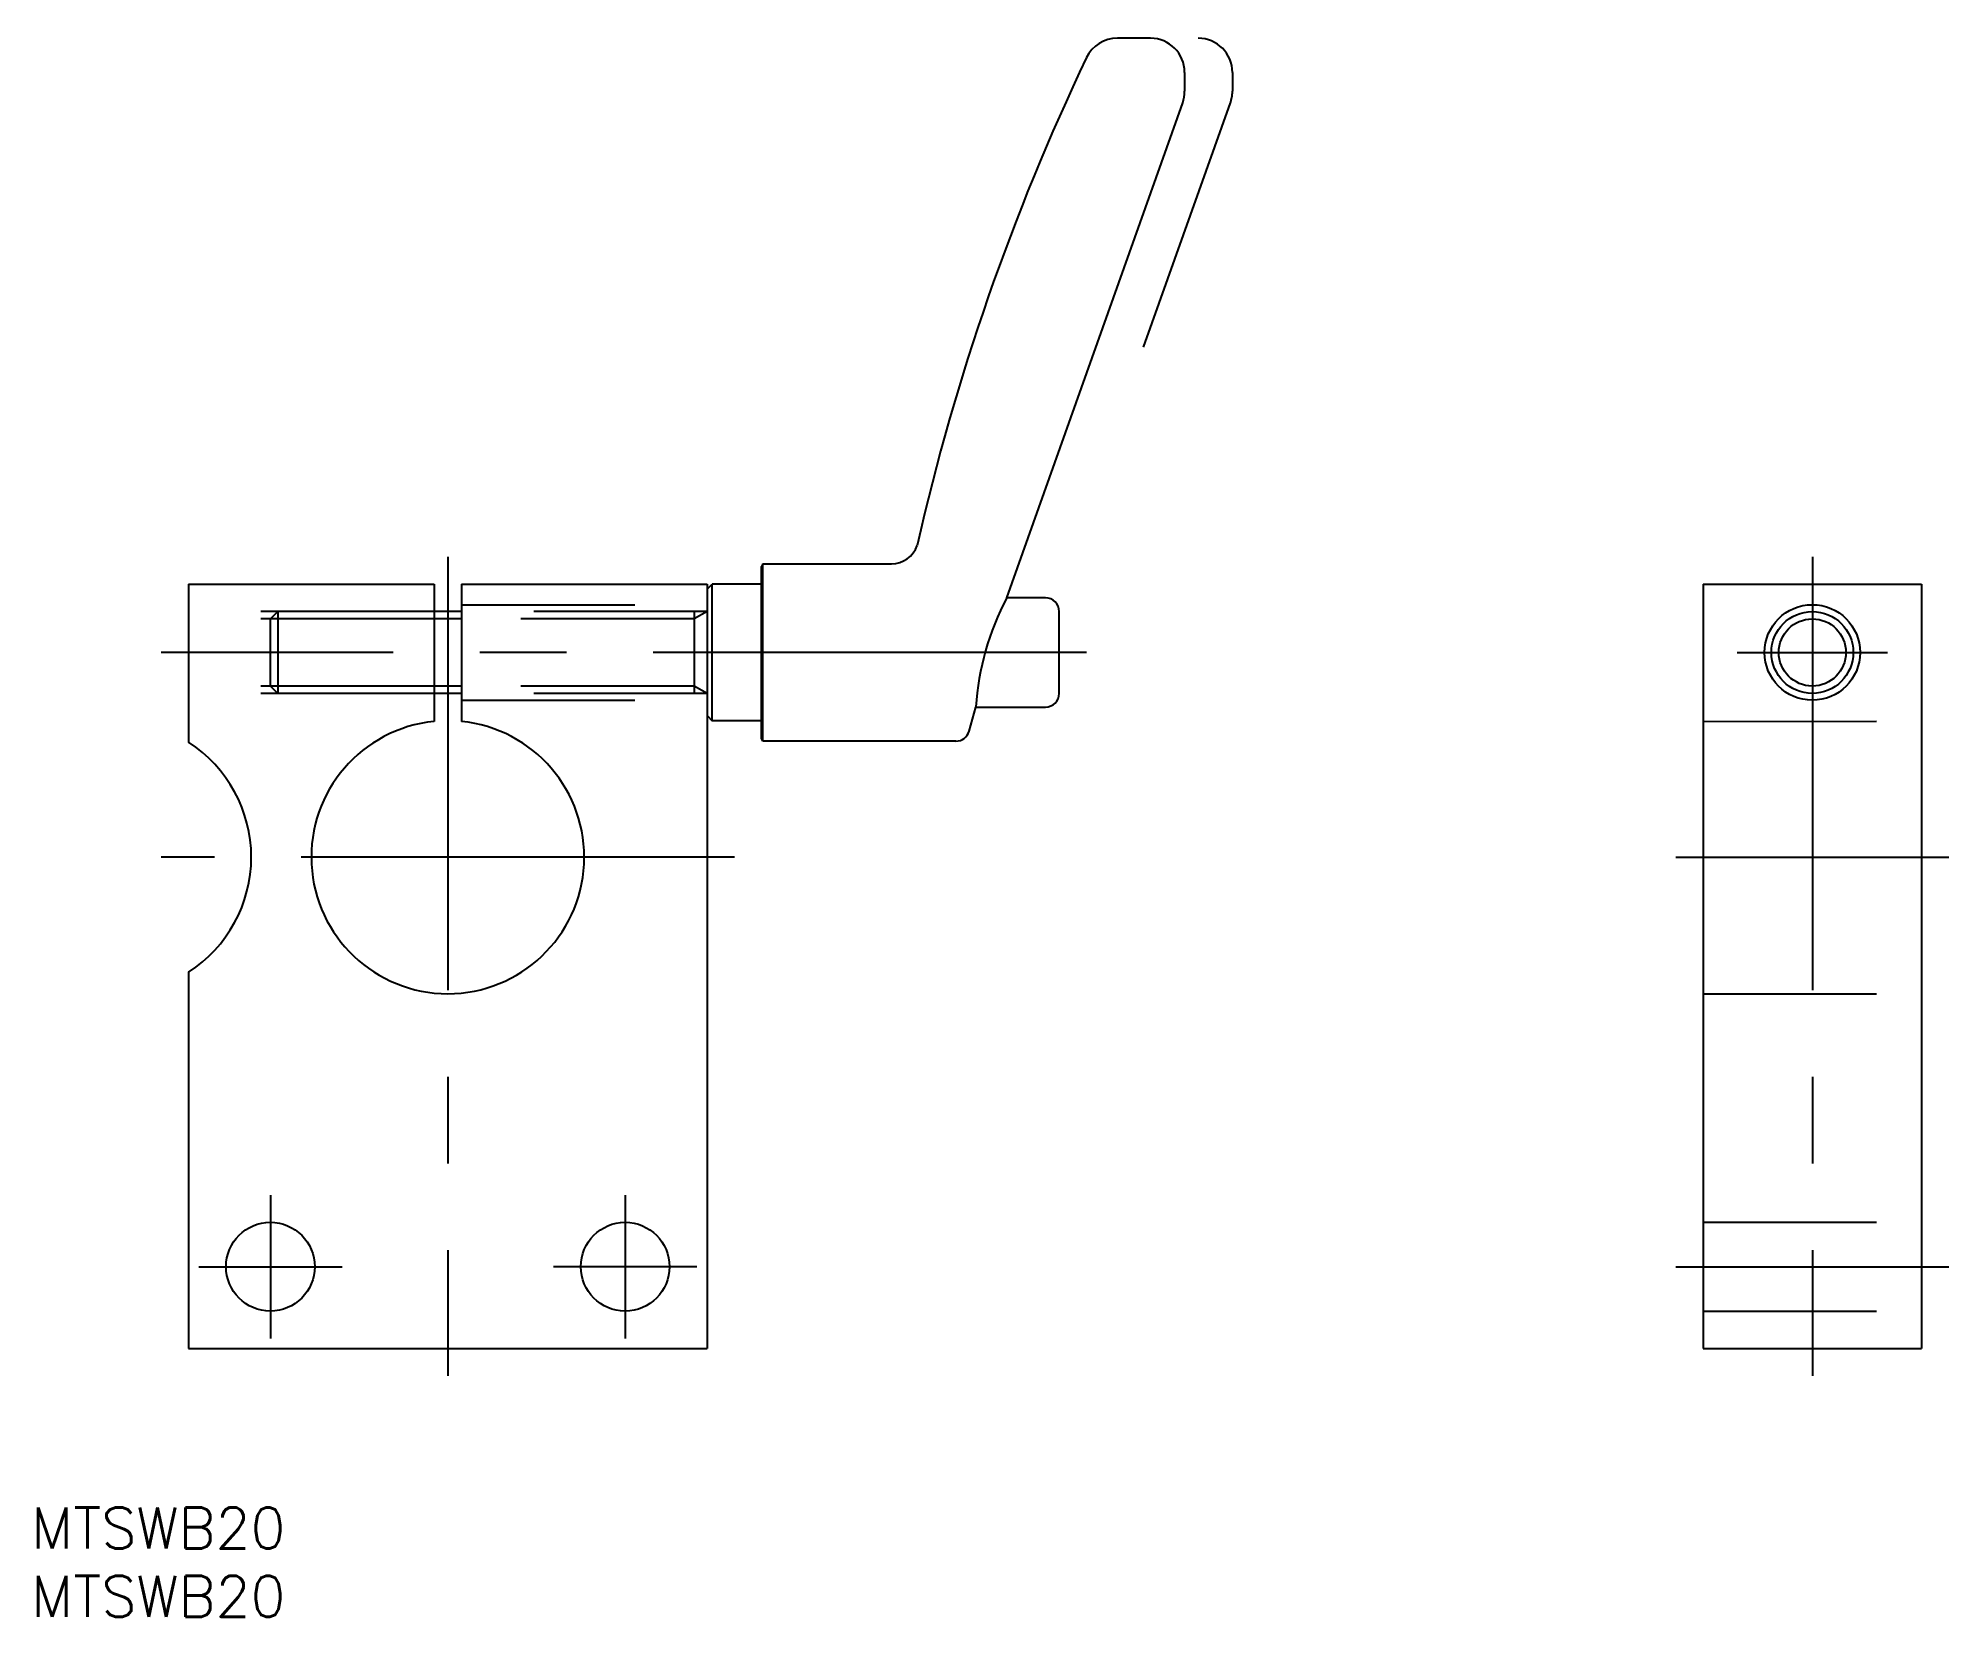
# Model space of a CAD drawing. Extents: x -30 to 110, y -56 to 60.
import ezdxf

# ---------------------------------------------------------------- set-up
doc = ezdxf.new("R2010")
doc.units = 0
for name, pattern in [('CENTER', [50.8, 31.75, -6.35, 6.35, -6.35]), ('DASHED', [19.05, 12.7, -6.35]), ('PHANTOM', [63.5, 31.75, -6.35, 6.35, -6.35, 6.35, -6.35])]:
    doc.linetypes.add(name, pattern=pattern)
doc.layers.get('0').update_dxf_attribs({"linetype": 'CONTINUOUS'})
doc.layers.add('CENTER', color=1, linetype='CENTER')
doc.styles.get("Standard").update_dxf_attribs({"font": 'txt.shx', "height": 3, "bigfont": 'bigfont.shx'})

# ---------------------------------------------------------------- blocks, each defined once
blk = doc.blocks.new('*U2')
at = {"color": 7, "linetype": 'CONTINUOUS'}
blk.add_text('MTSWB20', height=3, dxfattribs=at).set_placement((-30.53, -50.65))
blk = doc.blocks.new('*U3')
at = {"color": 7, "linetype": 'CONTINUOUS'}
blk.add_text('MTSWB20', height=3, dxfattribs=at).set_placement((-30.53, -55.65))

msp = doc.modelspace()

# ---------------------------------------------------------------- linework, layer by layer
at = {"color": 7, "linetype": 'CONTINUOUS'}
for p, q in [((51.5, 60), (49.07, 60)), ((54, 57.5), (54, 56.11)), ((40.96, 19), (53.86, 55.27)), ((23.09, 21.5), (23, 21.3)), ((23, 8.7), (23, 21.3)), ((23.09, 21.5), (32.51, 21.5)), ((23.09, 8.5), (23.09, 21.5)), ((-19, 20), (-1, 20)), ((-19, 20), (-19, 8.42)), ((-1, 20), (-1, 9.95)), ((1, 20), (19, 20)), ((1, 20), (1, 9.95)), ((19, 19.63), (19.37, 20)), ((19, 20), (19, -36)), ((23, 20), (19.37, 20)), ((19.37, 10), (19.37, 20)), ((92, 20), (108, 20)), ((92, 20), (92, -36)), ((108, 20), (108, -36)), ((43.8, 19), (40.96, 19)), ((1, 18), (-1, 18)), ((44.8, 12), (44.8, 18)), ((1, 12), (-1, 12)), ((19, 10.37), (19.37, 10)), ((23, 10), (19.37, 10)), ((38.21, 9.23), (38.7, 11)), ((38.7, 11), (43.8, 11)), ((23.09, 8.5), (23, 8.7)), ((37.24, 8.5), (23.09, 8.5)), ((-19, -8.42), (-19, -36)), ((-19, -36), (19, -36)), ((92, -36), (108, -36))]:
    msp.add_line(p, q, dxfattribs=at)
at = {"color": 3, "linetype": 'PHANTOM'}
for p, q in [((57.5, 57.5), (57.5, 56.11)), ((50.99, 37.37), (57.36, 55.27))]:
    msp.add_line(p, q, dxfattribs=at)
at = {"color": 3, "linetype": 'DASHED'}
for p, q in [((1, 18.5), (19, 18.5)), ((-1, 18), (-19, 18)), ((-1, 17.46), (-19, 17.46)), ((-13, 17.46), (-12.46, 18)), ((-13, 12.54), (-13, 17.46)), ((-12.46, 18), (-12.46, 12)), ((19, 18), (1, 18)), ((18.06, 17.46), (1, 17.46)), ((19, 18), (18.06, 17.46)), ((18.06, 18), (18.06, 12)), ((-1, 12.54), (-19, 12.54)), ((-1, 12), (-19, 12)), ((-13, 12.54), (-12.46, 12)), ((18.06, 12.54), (1, 12.54)), ((19, 12), (1, 12)), ((1, 11.5), (19, 11.5)), ((19, 12), (18.06, 12.54)), ((92, 9.95), (108, 9.96)), ((92, -10), (108, -10)), ((92, -26.75), (108, -26.75)), ((92, -33.25), (108, -33.25))]:
    msp.add_line(p, q, dxfattribs=at)
at = {"color": 3, "linetype": 'CONTINUOUS'}
for p, q in [((1, 17.46), (-1, 17.46)), ((1, 12.54), (-1, 12.54))]:
    msp.add_line(p, q, dxfattribs=at)
at = {"color": 7, "linetype": 'CONTINUOUS'}
for centre, radius in [((100, 15), 3.5), ((100, 15), 2.46), ((-13, -30), 3.25), ((13, -30), 3.25)]:
    msp.add_circle(centre, radius, dxfattribs=at)
at = {"color": 3, "linetype": 'CONTINUOUS'}
msp.add_circle((100, 15), 3, dxfattribs=at)
at = {"color": 7, "linetype": 'CONTINUOUS'}
for centre, radius, start, end in [((49.07, 57.5), 2.5, 90, 154.5073), ((51.5, 57.5), 2.5, 360, 90), ((201.43, -15.15), 171.3, 154.5073, 167.1877), ((51.5, 56.11), 2.5, 340.4256, 0), ((32.51, 23.5), 2, 270, 340.621), ((58.39, 9.78), 19.72, 152.1114, 176.4391), ((43.8, 18), 1, 0, 90), ((43.8, 12), 1, 270, 0), ((0, 0), 10, 95.7392, 84.2608), ((-24.4, 0), 10, 302.6836, 57.3164), ((37.24, 9.5), 1, 270, 344.2753)]:
    msp.add_arc(centre, radius, start, end, dxfattribs=at)
at = {"color": 3, "linetype": 'PHANTOM'}
for centre, start, end in [((55, 57.5), 360, 90), ((55, 56.11), 340.4256, 0)]:
    msp.add_arc(centre, 2.5, start, end, dxfattribs=at)
at = {"layer": 'CENTER', "color": 1, "linetype": 'CENTER'}
for p, q in [((0, 22), (0, -38)), ((100, 22), (100, -38)), ((46.8, 15), (-21, 15)), ((94.5, 15), (105.5, 15)), ((21, 0), (-21, 0)), ((90, 0), (110, 0)), ((-13, -24.75), (-13, -35.25)), ((13, -24.75), (13, -35.25)), ((-18.25, -30), (-7.75, -30)), ((18.25, -30), (7.75, -30)), ((90, -30), (110, -30))]:
    msp.add_line(p, q, dxfattribs=at)

# ---------------------------------------------------------------- block references
at = {"color": 7, "linetype": 'CONTINUOUS'}
for name in ['*U2', '*U3']:
    msp.add_blockref(name, (0, 0), dxfattribs=at)

doc.saveas('drawing.dxf')
